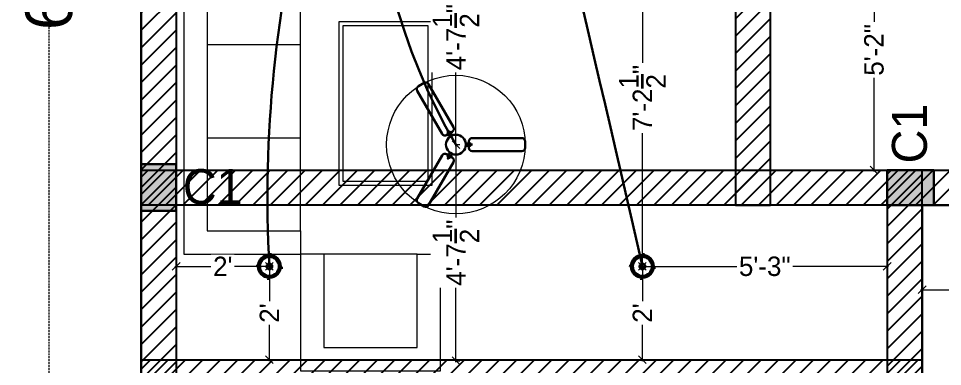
# Model space of a CAD drawing. Header units: millimetres. Extents: x -6808 to 215771, y -89660 to -16303.
# Drawn here: x 96662.5 to 96900.4, y -53438.3 to -53348.8 of the extents above; entities that cross this region are included whole.
import ezdxf

# ---------------------------------------------------------------- set-up
doc = ezdxf.new("R2010")
doc.units = ezdxf.units.MM
doc.header["$PDMODE"] = 35
doc.linetypes.add('DASHED', pattern=[0.75, 0.5, -0.25])
doc.layers.get('0').update_dxf_attribs({"color": 8})
for name, color, linetype, lineweight in [('A-Lite-Clng', 5, 'Continuous', 30), ('column', 5, 'Continuous', 30), ('ELE.13', 7, 'Continuous', 13), ('ELECTRICAL', 150, 'Continuous', 30), ('wall', 7, 'Continuous', 35)]:
    doc.layers.add(name, color=color, linetype=linetype, lineweight=lineweight)
doc.layers.add('furniture', color=7, linetype='Continuous', lineweight=5, true_color=0xe57b2a)
doc.styles.add('SAJ', font='eurr____.ttf')
doc.dimstyles.new('SAJ', dxfattribs={"dimtxt": 5, "dimasz": 2, "dimexe": 1, "dimexo": 1, "dimgap": 0.09375, "dimtad": 0, "dimdec": 1, "dimzin": 0, "dimdsep": 46, "dimlunit": 4, "dimtxsty": 'SAJ', "dimblk": 'OBLIQUE', "dimcen": 0.125, "dimdle": 0.375, "dimadec": 0, "dimazin": 0, "dimtfac": 1, "dimtdec": 1, "dimtofl": 0, "dimtmove": 0, "dimatfit": 3, "dimldrblk": 'OBLIQUE', "dimfxl": 1, "dimtolj": 1, "dimtzin": 0, "dimlwd": 5, "dimlwe": 5, "dimarcsym": 1})
pattern_1 = [(45, (-1584.62, 41.465), (-2.24506403, 2.24506403), [])]
pattern_2 = [(45, (79061.6935, -34400.544), (-2.24506403, 2.24506403), [])]

# ---------------------------------------------------------------- blocks, each defined once
blk = doc.blocks.new('_Oblique')
at = {"color": 0, "linetype": 'ByBlock', "lineweight": -2}
blk.add_line((-0.5, -0.5), (0.5, 0.5), dxfattribs=at)
blk = doc.blocks.new('*D2008')
at = {"color": 0, "linetype": 'DASHED', "lineweight": 5, "transparency": 16777216}
for p, q in [((96693.12, -52981.32), (96669.41, -52981.32)), ((96670.41, -52980.94), (96670.41, -53332.26)), ((96670.41, -53701.69), (96670.41, -53350.37)), ((96693.12, -53701.32), (96669.41, -53701.32))]:
    blk.add_line(p, q, dxfattribs=at)
at = {"layer": 'Defpoints', "color": 0, "transparency": 16777216}
for p in [(96670.41, -52981.32), (96694.12, -52981.32), (96694.12, -53701.32)]:
    blk.add_point(p, dxfattribs=at)
at = {"color": 0, "lineweight": 5, "transparency": 16777216, "xscale": 2, "yscale": 2, "zscale": 2}
for p, rotation in [((96670.41, -52981.32), 90), ((96670.41, -53701.32), 270)]:
    blk.add_blockref('_Oblique', p, dxfattribs=dict(at, rotation=rotation))
at = {"color": 0, "transparency": 16777216, "insert": (96670.41, -53341.32), "char_height": 12, "attachment_point": 5, "rotation": 90, "style": 'SAJ'}
blk.add_mtext("\\A1;60'", dxfattribs=at)
blk = doc.blocks.new('c1')
at = {"layer": 'column'}
blk.add_hatch(color=256, dxfattribs=at).paths.add_polyline_path([(58376.49, -43564.36), (58385.49, -43564.36), (58385.49, -43552.36), (58376.49, -43552.36)])
for p, q in [((58376.49, -43552.36), (58376.49, -43564.36)), ((58376.49, -43552.36), (58385.49, -43552.36)), ((58385.49, -43564.36), (58385.49, -43552.36)), ((58376.49, -43564.36), (58385.49, -43564.36))]:
    blk.add_line(p, q, dxfattribs=at)
blk = doc.blocks.new('TTRE')
at = {"layer": 'furniture', "color": 251, "true_color": 0x636466}
for p, q in [((167626.83, 15638.39), (167662.83, 15638.39)), ((167626.83, 15608.39), (167626.83, 15638.39)), ((167662.83, 15638.39), (167662.83, 15608.39)), ((167632.83, 15632.39), (167656.83, 15632.39)), ((167632.83, 15608.39), (167632.83, 15632.39)), ((167656.83, 15632.39), (167656.83, 15608.39)), ((167656.83, 15632.39), (167656.83, 15608.39)), ((167596.83, 15524.39), (167596.83, 15608.39)), ((167596.83, 15608.39), (167626.83, 15608.39)), ((167626.83, 15602.39), (167626.83, 15608.39)), ((167632.83, 15608.39), (167626.83, 15608.39)), ((167656.83, 15608.39), (167632.83, 15608.39)), ((167656.83, 15608.39), (167662.83, 15608.39)), ((167602.83, 15530.39), (167602.83, 15602.39)), ((167602.83, 15602.39), (167626.83, 15602.39)), ((167626.83, 15602.39), (167626.83, 15530.39)), ((167637.69, 15549.6), (167637.69, 15589.6)), ((167637.69, 15589.6), (167659.69, 15589.6)), ((167659.69, 15589.6), (167659.69, 15549.6)), ((167602.83, 15578.39), (167626.83, 15578.39)), ((167602.83, 15554.39), (167626.83, 15554.39)), ((167659.69, 15549.6), (167637.69, 15549.6)), ((167626.83, 15530.39), (167602.83, 15530.39)), ((167626.83, 15530.39), (167626.83, 15524.39)), ((167626.83, 15524.39), (167596.83, 15524.39))]:
    blk.add_line(p, q, dxfattribs=at)
blk.add_lwpolyline([(167660.69, 15548.6), (167636.69, 15548.6), (167636.69, 15590.6), (167660.69, 15590.6)], close=True, dxfattribs=at)
blk = doc.blocks.new('FAN')
at = {"layer": 'A-Lite-Clng', "color": 5, "ltscale": 10}
for p, q in [((-11.37, 17.69), (-9.63, 18.69)), ((-0.73, 5.26), (-8.27, 18.32)), ((-4.19, 3.26), (-11.73, 16.32)), ((-2.83, 2.9), (-1.09, 3.9)), ((-2.27, 3.22), (-1.8, 2.4)), ((-1.65, 3.57), (-1.18, 2.76)), ((3.92, 0.35), (2.98, 0.35)), ((3.92, 1), (3.92, -1)), ((4.92, 2), (20, 2)), ((21, 1), (21, -1)), ((-2.27, -3.22), (-1.8, -2.4)), ((-1.65, -3.57), (-1.18, -2.76)), ((3.92, -0.35), (2.98, -0.35)), ((4.92, -2), (20, -2)), ((-4.19, -3.26), (-11.73, -16.32)), ((-0.73, -5.26), (-8.27, -18.32)), ((-1.09, -3.9), (-2.83, -2.9)), ((-9.63, -18.69), (-11.37, -17.69))]:
    blk.add_line(p, q, dxfattribs=at)
for centre, radius in [((0, 0), 3), ((-2.44, 3.55), 0.102), ((-2.42, 4.14), 0.109), ((-1.86, 3.89), 0.102), ((4.3, 0.33), 0.102), ((4.79, 0.03), 0.109), ((4.3, -0.33), 0.102), ((-2.44, -3.56), 0.102), ((-2.37, -4.16), 0.109), ((-1.86, -3.89), 0.102)]:
    blk.add_circle(centre, radius, dxfattribs=at)
for centre, start, end in [((-10.87, 16.82), 120, 210), ((-9.13, 17.82), 30, 120), ((-3.33, 3.76), 210, 300), ((-1.59, 4.76), 300, 30), ((4.92, 1), 90, 180), ((20, 1), 0, 90), ((-3.33, -3.76), 60, 150), ((4.92, -1), 180, 270), ((20, -1), 270, 0), ((-1.59, -4.76), 330, 60), ((-10.87, -16.82), 150, 240), ((-9.13, -17.82), 240, 330)]:
    blk.add_arc(centre, 1, start, end, dxfattribs=at)
blk = doc.blocks.new('CEILING LIGHT')
at = {"layer": 'ELECTRICAL'}
for p, q in [((0, 3.5), (0, 3)), ((-3, 0.09), (-3.5, 0.09)), ((3.5, 0.09), (3, 0.09)), ((0, -3), (0, -3.5))]:
    blk.add_line(p, q, dxfattribs=at)
for radius in [3, 2.5, 0.75]:
    blk.add_circle((0, 0), radius, dxfattribs=at)
blk = doc.blocks.new('*D2061')
at = {"layer": 'Defpoints', "color": 0, "transparency": 16777216}
for p in [(96882.74, -53325.94), (96882.74, -53387.82), (96882.74, -53387.82)]:
    blk.add_point(p, dxfattribs=at)
at = {"layer": 'wall', "color": 0, "lineweight": 5, "transparency": 16777216}
for p, q in [((96882.74, -53325.57), (96882.74, -53350.9)), ((96882.74, -53325.94), (96883.74, -53325.94)), ((96882.74, -53388.19), (96882.74, -53362.86)), ((96882.74, -53387.82), (96883.74, -53387.82))]:
    blk.add_line(p, q, dxfattribs=at)
at = {"layer": 'wall', "color": 0, "lineweight": 5, "transparency": 16777216, "xscale": 2, "yscale": 2, "zscale": 2}
for p, rotation in [((96882.74, -53325.94), 90), ((96882.74, -53387.82), 270)]:
    blk.add_blockref('_Oblique', p, dxfattribs=dict(at, rotation=rotation))
at = {"layer": 'wall', "color": 0, "transparency": 16777216, "insert": (96882.74, -53356.88), "char_height": 5, "attachment_point": 5, "rotation": 90, "style": 'SAJ', "bg_fill": 3, "box_fill_scale": 1.1, "bg_fill_color": 256, "bg_fill_true_color": 13158600, "bg_fill_transparency": 0}
blk.add_mtext('\\A1;5\'-2"', dxfattribs=at)
blk = doc.blocks.new('*D2068')
at = {"layer": 'Defpoints', "color": 0, "transparency": 16777216}
for p in [(96727.12, -53412.57), (96727.12, -53436.57), (96727.12, -53436.57)]:
    blk.add_point(p, dxfattribs=at)
at = {"layer": 'wall', "color": 0, "lineweight": 5, "transparency": 16777216}
for p, q in [((96727.12, -53412.19), (96727.12, -53422.48)), ((96727.12, -53412.57), (96728.12, -53412.57)), ((96727.12, -53436.94), (96727.12, -53426.65)), ((96727.12, -53436.57), (96728.12, -53436.57))]:
    blk.add_line(p, q, dxfattribs=at)
at = {"layer": 'wall', "color": 0, "lineweight": 5, "transparency": 16777216, "xscale": 2, "yscale": 2, "zscale": 2}
for p, rotation in [((96727.12, -53412.57), 90), ((96727.12, -53436.57), 270)]:
    blk.add_blockref('_Oblique', p, dxfattribs=dict(at, rotation=rotation))
at = {"layer": 'wall', "color": 0, "transparency": 16777216, "insert": (96727.12, -53424.57), "char_height": 5, "attachment_point": 5, "rotation": 90, "style": 'SAJ', "bg_fill": 3, "box_fill_scale": 1.1, "bg_fill_color": 256, "bg_fill_true_color": 13158600, "bg_fill_transparency": 0}
blk.add_mtext("\\A1;2'", dxfattribs=at)
blk = doc.blocks.new('*D2069')
at = {"layer": 'Defpoints', "color": 0, "transparency": 16777216}
for p in [(96703.12, -53412.57), (96703.12, -53412.57), (96727.12, -53412.57)]:
    blk.add_point(p, dxfattribs=at)
at = {"layer": 'wall', "color": 0, "lineweight": 5, "transparency": 16777216}
for p, q in [((96702.74, -53412.57), (96713.03, -53412.57)), ((96703.12, -53412.57), (96703.12, -53413.57)), ((96727.49, -53412.57), (96717.2, -53412.57)), ((96727.12, -53412.57), (96727.12, -53413.57))]:
    blk.add_line(p, q, dxfattribs=at)
at = {"layer": 'wall', "color": 0, "lineweight": 5, "transparency": 16777216, "xscale": 2, "yscale": 2, "zscale": 2}
for p, rotation in [((96703.12, -53412.57), 180.0000000133055), ((96727.12, -53412.57), 1.33054367523755e-08)]:
    blk.add_blockref('_Oblique', p, dxfattribs=dict(at, rotation=rotation))
at = {"layer": 'wall', "color": 0, "transparency": 16777216, "insert": (96715.12, -53412.57), "char_height": 5, "attachment_point": 5, "rotation": 0, "style": 'SAJ', "bg_fill": 3, "box_fill_scale": 1.1, "bg_fill_color": 256, "bg_fill_true_color": 13158600, "bg_fill_transparency": 0}
blk.add_mtext("\\A1;2'", dxfattribs=at)
blk = doc.blocks.new('*D2070')
at = {"layer": 'Defpoints', "color": 0, "transparency": 16777216}
for p in [(96823.12, -53412.57), (96823.12, -53436.57), (96823.12, -53436.57)]:
    blk.add_point(p, dxfattribs=at)
at = {"layer": 'wall', "color": 0, "lineweight": 5, "transparency": 16777216}
for p, q in [((96823.12, -53412.57), (96822.12, -53412.57)), ((96823.12, -53412.19), (96823.12, -53422.48)), ((96823.12, -53436.94), (96823.12, -53426.65)), ((96823.12, -53436.57), (96822.12, -53436.57))]:
    blk.add_line(p, q, dxfattribs=at)
at = {"layer": 'wall', "color": 0, "lineweight": 5, "transparency": 16777216, "xscale": 2, "yscale": 2, "zscale": 2}
for p, rotation in [((96823.12, -53412.57), 90), ((96823.12, -53436.57), 270)]:
    blk.add_blockref('_Oblique', p, dxfattribs=dict(at, rotation=rotation))
at = {"layer": 'wall', "color": 0, "transparency": 16777216, "insert": (96823.12, -53424.57), "char_height": 5, "attachment_point": 5, "rotation": 90, "style": 'SAJ', "bg_fill": 3, "box_fill_scale": 1.1, "bg_fill_color": 256, "bg_fill_true_color": 13158600, "bg_fill_transparency": 0}
blk.add_mtext("\\A1;2'", dxfattribs=at)
blk = doc.blocks.new('*D2071')
at = {"layer": 'Defpoints', "color": 0, "transparency": 16777216}
for p in [(96823.12, -53412.57), (96886.12, -53412.57), (96886.12, -53412.57)]:
    blk.add_point(p, dxfattribs=at)
at = {"layer": 'wall', "color": 0, "lineweight": 5, "transparency": 16777216}
for p, q in [((96822.74, -53412.57), (96848.64, -53412.57)), ((96823.12, -53412.57), (96823.12, -53413.57)), ((96886.49, -53412.57), (96860.6, -53412.57)), ((96886.12, -53412.57), (96886.12, -53413.57))]:
    blk.add_line(p, q, dxfattribs=at)
at = {"layer": 'wall', "color": 0, "lineweight": 5, "transparency": 16777216, "xscale": 2, "yscale": 2, "zscale": 2, "rotation": 180}
blk.add_blockref('_Oblique', (96823.12, -53412.57), dxfattribs=at)
at = {"layer": 'wall', "color": 0, "lineweight": 5, "transparency": 16777216, "xscale": 2, "yscale": 2, "zscale": 2}
blk.add_blockref('_Oblique', (96886.12, -53412.57), dxfattribs=at)
at = {"layer": 'wall', "color": 0, "transparency": 16777216, "insert": (96854.62, -53412.57), "char_height": 5, "attachment_point": 5, "style": 'SAJ', "bg_fill": 3, "box_fill_scale": 1.1, "bg_fill_color": 256, "bg_fill_true_color": 13158600, "bg_fill_transparency": 0}
blk.add_mtext('\\A1;5\'-3"', dxfattribs=at)
blk = doc.blocks.new('*D2072')
at = {"layer": 'Defpoints', "color": 0, "transparency": 16777216}
for p in [(96775.12, -53381.25), (96775.12, -53436.82), (96775.12, -53436.82)]:
    blk.add_point(p, dxfattribs=at)
at = {"layer": 'wall', "color": 0, "lineweight": 5, "transparency": 16777216}
for p, q in [((96775.12, -53380.88), (96775.12, -53401.29)), ((96775.12, -53381.25), (96776.12, -53381.25)), ((96775.12, -53437.19), (96775.12, -53416.78)), ((96775.12, -53436.82), (96776.12, -53436.82))]:
    blk.add_line(p, q, dxfattribs=at)
at = {"layer": 'wall', "color": 0, "lineweight": 5, "transparency": 16777216, "xscale": 2, "yscale": 2, "zscale": 2}
for p, rotation in [((96775.12, -53381.25), 90), ((96775.12, -53436.82), 270)]:
    blk.add_blockref('_Oblique', p, dxfattribs=dict(at, rotation=rotation))
at = {"layer": 'wall', "color": 0, "transparency": 16777216, "insert": (96775.12, -53409.04), "char_height": 5, "attachment_point": 5, "rotation": 90, "style": 'SAJ', "bg_fill": 3, "box_fill_scale": 1.1, "bg_fill_color": 256, "bg_fill_true_color": 13158600, "bg_fill_transparency": 0}
blk.add_mtext('\\A1;4\'-7{\\H1x;\\S1/2;}"', dxfattribs=at)
blk = doc.blocks.new('*D2073')
at = {"layer": 'Defpoints', "color": 0, "transparency": 16777216}
for p in [(96775.12, -53325.94), (96775.12, -53325.94), (96775.12, -53381.25)]:
    blk.add_point(p, dxfattribs=at)
at = {"layer": 'wall', "color": 0, "lineweight": 5, "transparency": 16777216}
for p, q in [((96775.12, -53325.57), (96775.12, -53345.86)), ((96775.12, -53325.94), (96776.12, -53325.94)), ((96775.12, -53381.63), (96775.12, -53361.34)), ((96775.12, -53381.25), (96776.12, -53381.25))]:
    blk.add_line(p, q, dxfattribs=at)
at = {"layer": 'wall', "color": 0, "lineweight": 5, "transparency": 16777216, "xscale": 2, "yscale": 2, "zscale": 2}
for p, rotation in [((96775.12, -53325.94), 90), ((96775.12, -53381.25), 270)]:
    blk.add_blockref('_Oblique', p, dxfattribs=dict(at, rotation=rotation))
at = {"layer": 'wall', "color": 0, "transparency": 16777216, "insert": (96775.12, -53353.6), "char_height": 5, "attachment_point": 5, "rotation": 90, "style": 'SAJ', "bg_fill": 3, "box_fill_scale": 1.1, "bg_fill_color": 256, "bg_fill_true_color": 13158600, "bg_fill_transparency": 0}
blk.add_mtext('\\A1;4\'-7{\\H1x;\\S1/2;}"', dxfattribs=at)
blk = doc.blocks.new('*D2077')
at = {"layer": 'Defpoints', "color": 0, "transparency": 16777216}
for p in [(96823.12, -53325.94), (96823.12, -53412.57), (96823.12, -53412.57)]:
    blk.add_point(p, dxfattribs=at)
at = {"layer": 'wall', "color": 0, "lineweight": 5, "transparency": 16777216}
for p, q in [((96823.12, -53325.57), (96823.12, -53361.46)), ((96823.12, -53325.94), (96824.12, -53325.94)), ((96823.12, -53412.94), (96823.12, -53377.05)), ((96823.12, -53412.57), (96824.12, -53412.57))]:
    blk.add_line(p, q, dxfattribs=at)
at = {"layer": 'wall', "color": 0, "lineweight": 5, "transparency": 16777216, "xscale": 2, "yscale": 2, "zscale": 2}
for p, rotation in [((96823.12, -53325.94), 90), ((96823.12, -53412.57), 270)]:
    blk.add_blockref('_Oblique', p, dxfattribs=dict(at, rotation=rotation))
at = {"layer": 'wall', "color": 0, "transparency": 16777216, "insert": (96823.12, -53369.25), "char_height": 5, "attachment_point": 5, "rotation": 90, "style": 'SAJ', "bg_fill": 3, "box_fill_scale": 1.1, "bg_fill_color": 256, "bg_fill_true_color": 13158600, "bg_fill_transparency": 0}
blk.add_mtext('\\A1;7\'-2{\\H1x;\\S1/2;}"', dxfattribs=at)
blk = doc.blocks.new('*D2103')
at = {"layer": 'Defpoints', "color": 0, "transparency": 16777216}
for p in [(96895.12, -53418.57), (96895.12, -53418.57), (96931.12, -53418.57)]:
    blk.add_point(p, dxfattribs=at)
at = {"layer": 'wall', "color": 0, "lineweight": 5, "transparency": 16777216}
for p, q in [((96895.12, -53418.57), (96895.12, -53417.57)), ((96931.12, -53418.57), (96931.12, -53417.57)), ((96894.74, -53418.57), (96911.03, -53418.57)), ((96931.49, -53418.57), (96915.2, -53418.57))]:
    blk.add_line(p, q, dxfattribs=at)
at = {"layer": 'wall', "color": 0, "lineweight": 5, "transparency": 16777216, "xscale": 2, "yscale": 2, "zscale": 2, "rotation": 180}
blk.add_blockref('_Oblique', (96895.12, -53418.57), dxfattribs=at)
at = {"layer": 'wall', "color": 0, "lineweight": 5, "transparency": 16777216, "xscale": 2, "yscale": 2, "zscale": 2}
blk.add_blockref('_Oblique', (96931.12, -53418.57), dxfattribs=at)
at = {"layer": 'wall', "color": 0, "transparency": 16777216, "insert": (96913.12, -53418.57), "char_height": 5, "attachment_point": 5, "style": 'SAJ', "bg_fill": 3, "box_fill_scale": 1.1, "bg_fill_color": 256, "bg_fill_true_color": 13158600, "bg_fill_transparency": 0}
blk.add_mtext("\\A1;3'", dxfattribs=at)

msp = doc.modelspace()

# ---------------------------------------------------------------- hatches: boundary and pattern name
h = msp.add_hatch()
h.set_pattern_fill('ANSI31', color=256, style=0)
h.set_pattern_definition(pattern_1)
h.paths.add_polyline_path([(96703.117, -52981.316), (96694.117, -52981.316), (96694.117, -53701.316), (96703.117, -53701.316)])
h = msp.add_hatch()
h.set_pattern_fill('ANSI31', color=256, style=0)
h.set_pattern_definition(pattern_2)
h.paths.add_polyline_path([(96856.117, -53206.316), (96847.117, -53206.316), (96847.117, -53396.816), (96856.117, -53396.816)])
h = msp.add_hatch()
h.set_pattern_fill('ANSI31', color=256, style=0)
h.set_pattern_definition(pattern_2)
h.paths.add_polyline_path([(97018.117, -53387.816), (96694.117, -53387.816), (96694.117, -53396.816), (97018.117, -53396.816)])
h = msp.add_hatch()
h.set_pattern_fill('ANSI31', color=256, style=0)
h.set_pattern_definition(pattern_1)
h.paths.add_polyline_path([(96895.117, -53387.816), (96886.117, -53387.816), (96886.117, -53596.316), (96895.117, -53596.316)])
h = msp.add_hatch()
h.set_pattern_fill('ANSI31', color=256, style=0)
h.set_pattern_definition(pattern_2)
h.paths.add_polyline_path([(96694.117, -53436.566), (96694.117, -53445.566), (96895.117, -53445.566), (96895.117, -53436.566)])

# ---------------------------------------------------------------- linework, layer by layer
for p, q in [((96703.117, -52990.316), (96703.117, -53692.316)), ((96886.117, -53396.816), (96886.117, -53387.816)), ((96886.117, -53387.816), (96920.617, -53387.816)), ((96895.117, -53396.816), (96886.117, -53396.816)), ((96895.117, -53396.816), (96920.617, -53396.816))]:
    msp.add_line(p, q)
for points in [[(97006.117, -53701.316), (97018.117, -53701.316), (97018.117, -52981.316), (96694.117, -52981.316), (96694.117, -53701.316), (96712.117, -53701.316)], [(97009.117, -53440.316), (97009.117, -53396.816), (96895.117, -53396.816), (96895.117, -53483.816), (96967.117, -53483.816)]]:
    msp.add_lwpolyline(points)
for points in [[(96694.117, -52981.316), (96703.117, -52981.316), (96703.117, -53701.316), (96694.117, -53701.316)], [(96847.117, -53396.816), (96856.117, -53396.816), (96856.117, -53206.316), (96847.117, -53206.316)], [(96694.117, -53387.816), (97018.117, -53387.816), (97018.117, -53396.816), (96694.117, -53396.816)], [(96886.117, -53596.316), (96895.117, -53596.316), (96895.117, -53387.816), (96886.117, -53387.816)], [(96694.117, -53436.566), (96895.117, -53436.566), (96895.117, -53445.566), (96694.117, -53445.566)]]:
    msp.add_lwpolyline(points, close=True)
at = {"layer": 'ELE.13'}
msp.add_circle((96775.118, -53381.254), 17.835, dxfattribs=at)
at = {"layer": 'ELECTRICAL', "linetype": 'Continuous'}
for centre, radius, start, end in [((97043.239, -53394.701), 316.626, 146.94899, 183.23467), ((96906.711, -53303.869), 152.661, 147.57731, 210.45812), ((85981.85, -55887.535), 11120.186, 12.8597577, 13.8688839)]:
    msp.add_arc(centre, radius, start, end, dxfattribs=at)

# ---------------------------------------------------------------- block references
at = {"xscale": -1, "rotation": 180}
msp.add_blockref('TTRE', (-70891.715, -37801.07), dxfattribs=at)
msp.add_blockref('c1', (38317.626, -9833.955))
at = {"rotation": 90}
msp.add_blockref('c1', (53333.756, -111773.308), dxfattribs=at)
at = {"layer": 'ELE.13', "xscale": 0.8493197877105554, "yscale": 0.8493197877105554, "zscale": 0.8493197877105554}
msp.add_blockref('FAN', (96775.117, -53381.254), dxfattribs=at)
at = {"layer": 'ELE.13', "ltscale": 4, "xscale": -0.9818181818043532, "yscale": 0.9818181818118316, "zscale": 0.9818181818181811, "rotation": 175.1736252210289}
for p in [(96727.117, -53412.566), (96823.117, -53412.566)]:
    msp.add_blockref('CEILING LIGHT', p, dxfattribs=at)

# ---------------------------------------------------------------- texts
at = {"insert": (96887.35, -53386.086), "char_height": 9, "width": 293.6941, "attachment_point": 1, "rotation": 90, "style": 'SAJ'}
msp.add_mtext('\\A1;{\\fCentury Gothic|b0|i0|c0|p34;C1}', dxfattribs=at)
at = {"insert": (96704.848, -53387.549), "char_height": 9, "width": 293.6941, "attachment_point": 1, "style": 'SAJ'}
msp.add_mtext('\\A1;{\\fCentury Gothic|b0|i0|c0|p34;C1}', dxfattribs=at)

# ---------------------------------------------------------------- dimensions: what is measured, and where the dimension line sits
dim = msp.add_aligned_dim(p1=(96694.117, -53701.316), p2=(96694.117, -52981.316), distance=23.711, dimstyle='SAJ', override={"dimtxt": 12})
dim.commit()
dim.dimension.update_dxf_attribs({"geometry": '*D2008', "text_midpoint": (96670.406, -53341.316)})

# ---------------------------------------------------------------- next in the draw order: dimensions: what is measured, and where the dimension line sits
at = {"layer": 'wall'}
for p1, p2, picture, middle in [((96882.742, -53325.941), (96882.742, -53387.816), '*D2061', (96882.742, -53356.879)), ((96775.117, -53381.254), (96775.117, -53436.816), '*D2072', (96775.117, -53409.035)), ((96727.117, -53412.566), (96727.117, -53436.566), '*D2068', (96727.117, -53424.566)), ((96823.117, -53412.566), (96823.117, -53436.566), '*D2070', (96823.117, -53424.566)), ((96931.117, -53418.566), (96895.117, -53418.566), '*D2103', (96913.117, -53418.566))]:
    dim = msp.add_aligned_dim(p1=p1, p2=p2, distance=0, dimstyle='SAJ', override={"dimfxl": 3, "dimfxlon": 1, "dimtfill": 1}, dxfattribs=at)
    dim.commit()
    dim.dimension.update_dxf_attribs({"geometry": picture, "text_midpoint": middle})

# ---------------------------------------------------------------- next in the draw order: dimensions: what is measured, and where the dimension line sits
for p1, p2, picture, middle in [((96775.117, -53381.254), (96775.117, -53325.941), '*D2073', (96775.117, -53353.598)), ((96727.117, -53412.566), (96703.117, -53412.566), '*D2069', (96715.117, -53412.566)), ((96823.117, -53412.566), (96886.117, -53412.566), '*D2071', (96854.617, -53412.566))]:
    dim = msp.add_aligned_dim(p1=p1, p2=p2, distance=0, dimstyle='SAJ', override={"dimfxl": 3, "dimfxlon": 1, "dimtfill": 1}, dxfattribs=at)
    dim.commit()
    dim.dimension.update_dxf_attribs({"geometry": picture, "text_midpoint": middle})

# ---------------------------------------------------------------- next in the draw order: dimensions: what is measured, and where the dimension line sits
dim = msp.add_aligned_dim(p1=(96823.117, -53325.941), p2=(96823.117, -53412.566), distance=0, dimstyle='SAJ', override={"dimfxl": 3, "dimfxlon": 1, "dimtfill": 1}, dxfattribs=at)
dim.commit()
dim.dimension.update_dxf_attribs({"geometry": '*D2077', "text_midpoint": (96823.117, -53369.254)})

doc.saveas('drawing.dxf')
